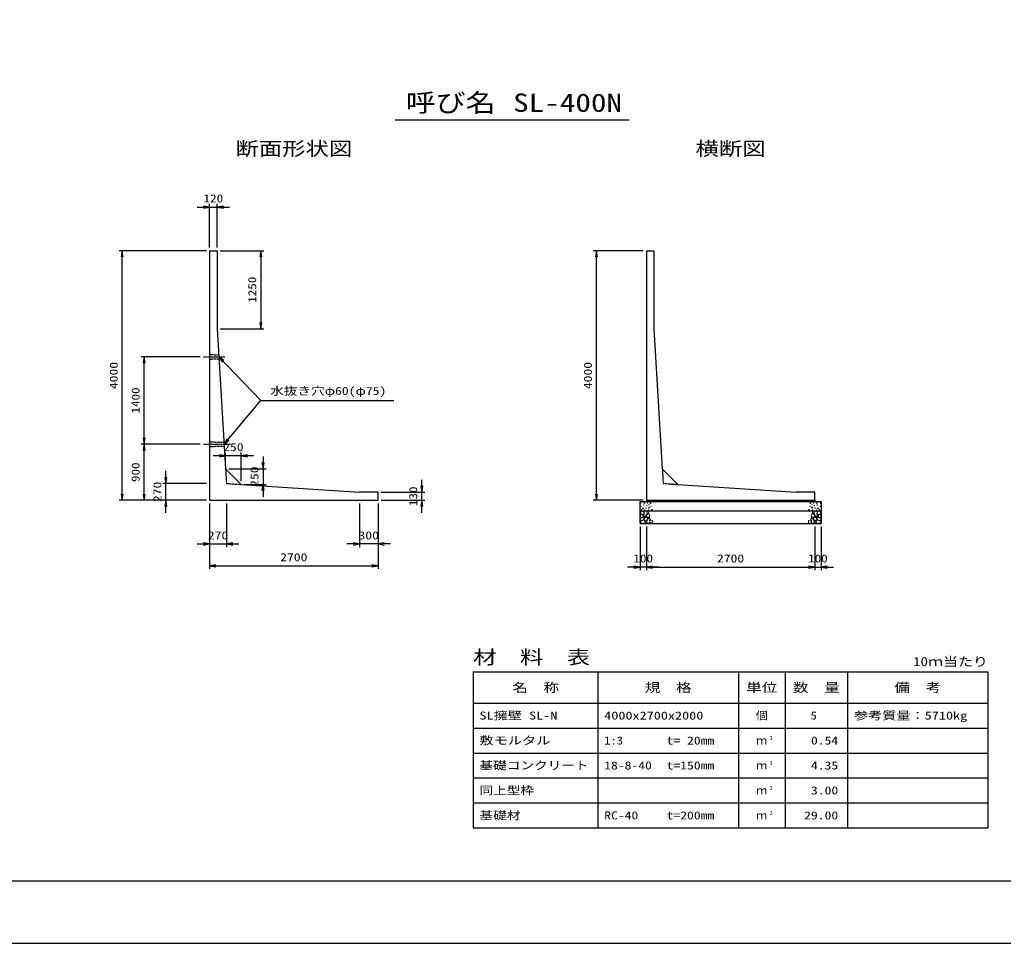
# Model space of a CAD drawing. Units: millimetres at full size. Extents: x 0 to 42050, y 0 to 29700.
# Drawn here: x 17355 to 33122, y 0 to 14803 of the extents above; entities that cross this region are included whole.
import ezdxf
from ezdxf.enums import TextEntityAlignment as Align

# ---------------------------------------------------------------- set-up
doc = ezdxf.new("R2010")
doc.units = ezdxf.units.MM
doc.linetypes.add('CHAIN', pattern=[18.5, 12, -1.5, 3.5, -1.5])
doc.linetypes.add('DASHED_SPACED', pattern=[12, 6, -6])
for name, color, linetype, lineweight in [('D-BMK', 2, 'CHAIN', 25), ('D-DCR-HCHn', 4, 'Continuous', 9), ('D-MTR-FRAM', 7, 'Continuous', 25), ('D-MTR-LINE', 7, 'Continuous', 25), ('D-STR-DIM', 7, 'Continuous', 25), ('D-STR-STRn', 1, 'Continuous', 25), ('D-STR-TXT', 7, 'Continuous', 25), ('D-TTL', 2, 'Continuous', 25), ('D-TTL-TXT', 7, 'Continuous', 25)]:
    doc.layers.add(name, color=color, linetype=linetype, lineweight=lineweight)
doc.layers.add('D-MTR', color=7, linetype='Continuous')
doc.layers.add('D-MTR-TXT', color=7, linetype='Continuous')
doc.styles.add('ＭＳ ゴシック', font='')
doc.styles.get('ＭＳ ゴシック').set_extended_font_data('MS Gothic')

# ---------------------------------------------------------------- blocks, each defined once
blk = doc.blocks.new('open_arrow')
at = {"color": 0, "linetype": 'Continuous', "lineweight": -2}
blk.add_lwpolyline([(7.5, 1.25), (0, 0), (7.5, -1.25)], dxfattribs=at)

msp = doc.modelspace()

# ---------------------------------------------------------------- linework, layer by layer
at = {"layer": 'D-BMK'}
for p, q in [((20300, 9400), (20647.218, 9400)), ((20300, 8000), (20731.895, 8000))]:
    msp.add_line(p, q, dxfattribs=at)
at = {"layer": 'D-DCR-HCHn'}
for points in [[(27307.281, 6863.808), (27300.346, 6843.005), (27309.592, 6829.136), (27332.707, 6826.824), (27348.488, 6833.599), (27341.952, 6849.939), (27346.575, 6859.185), (27337.33, 6868.431), (27323.461, 6873.053)], [(27351.155, 6787.009), (27368.277, 6812.692), (27366.137, 6819.112), (27342.594, 6825.533), (27321.192, 6823.393), (27306.21, 6810.551), (27304.07, 6795.57), (27306.21, 6780.588), (27323.332, 6776.308)], [(27359.716, 6733.503), (27374.698, 6739.924), (27378.978, 6761.326), (27370.417, 6776.308), (27355.435, 6780.588), (27336.173, 6778.448), (27314.771, 6769.887), (27304.07, 6757.045), (27304.07, 6742.064), (27310.49, 6733.503), (27336.173, 6735.643)], [(27351.198, 6921.594), (27330.395, 6926.217), (27311.904, 6916.971), (27309.592, 6896.168), (27314.215, 6879.988), (27337.33, 6873.053), (27353.51, 6873.053), (27360.444, 6884.611), (27360.444, 6910.037)], [(27369.69, 6923.906), (27362.756, 6903.102), (27365.067, 6879.988), (27348.887, 6854.562), (27369.69, 6843.005), (27392.805, 6854.562), (27406.673, 6873.053), (27411.296, 6903.102), (27406.673, 6919.283), (27392.805, 6926.217)], [(27374.313, 6843.005), (27362.756, 6833.759), (27367.379, 6826.824), (27383.559, 6826.824), (27390.493, 6829.136), (27395.116, 6838.382), (27388.182, 6845.316)], [(27411.082, 6787.009), (27421.783, 6812.692), (27413.222, 6823.393), (27387.539, 6823.393), (27376.838, 6819.112), (27366.137, 6804.131), (27366.137, 6791.289), (27376.838, 6774.167), (27389.679, 6772.027)], [(27408.985, 6868.431), (27397.427, 6840.693), (27406.673, 6829.136), (27434.411, 6829.136), (27445.968, 6833.759), (27457.525, 6849.939), (27457.525, 6863.808), (27445.968, 6882.299), (27432.099, 6884.611)], [(27447.466, 6735.643), (27453.886, 6754.905), (27451.746, 6776.308), (27466.728, 6799.85), (27447.466, 6810.551), (27426.063, 6799.85), (27413.222, 6782.728), (27408.941, 6754.905), (27413.222, 6739.924), (27426.063, 6733.503)], [(27413.608, 6919.283), (27413.608, 6891.545), (27425.165, 6884.611), (27436.722, 6891.545), (27439.034, 6907.725), (27436.722, 6921.594), (27420.542, 6926.217)], [(27443.185, 6810.551), (27453.886, 6819.112), (27449.606, 6825.533), (27434.624, 6825.533), (27428.204, 6823.393), (27423.923, 6814.832), (27430.344, 6808.411)], [(27464.588, 6737.783), (27483.85, 6733.503), (27500.972, 6742.064), (27503.112, 6761.326), (27498.831, 6776.308), (27477.429, 6782.728), (27462.447, 6782.728), (27456.027, 6772.027), (27456.027, 6748.484)], [(30035.412, 6737.783), (30016.15, 6733.503), (29999.028, 6742.064), (29996.888, 6761.326), (30001.169, 6776.308), (30022.571, 6782.728), (30037.553, 6782.728), (30043.973, 6772.027), (30043.973, 6748.484)], [(30052.534, 6735.643), (30046.114, 6754.905), (30048.254, 6776.308), (30033.272, 6799.85), (30052.534, 6810.551), (30073.937, 6799.85), (30086.778, 6782.728), (30091.059, 6754.905), (30086.778, 6739.924), (30073.937, 6733.503)], [(30091.015, 6868.431), (30102.573, 6840.693), (30093.327, 6829.136), (30065.589, 6829.136), (30054.032, 6833.759), (30042.475, 6849.939), (30042.475, 6863.808), (30054.032, 6882.299), (30067.901, 6884.611)], [(30056.815, 6810.551), (30046.114, 6819.112), (30050.394, 6825.533), (30065.376, 6825.533), (30071.796, 6823.393), (30076.077, 6814.832), (30069.656, 6808.411)], [(30086.392, 6919.283), (30086.392, 6891.545), (30074.835, 6884.611), (30063.278, 6891.545), (30060.966, 6907.725), (30063.278, 6921.594), (30079.458, 6926.217)], [(30088.918, 6787.009), (30078.217, 6812.692), (30086.778, 6823.393), (30112.461, 6823.393), (30123.162, 6819.112), (30133.863, 6804.131), (30133.863, 6791.289), (30123.162, 6774.167), (30110.321, 6772.027)], [(30130.31, 6923.906), (30137.244, 6903.102), (30134.933, 6879.988), (30151.113, 6854.562), (30130.31, 6843.005), (30107.195, 6854.562), (30093.327, 6873.053), (30088.704, 6903.102), (30093.327, 6919.283), (30107.195, 6926.217)], [(30125.687, 6843.005), (30137.244, 6833.759), (30132.621, 6826.824), (30116.441, 6826.824), (30109.507, 6829.136), (30104.884, 6838.382), (30111.818, 6845.316)], [(30140.284, 6733.503), (30125.302, 6739.924), (30121.022, 6761.326), (30129.583, 6776.308), (30144.565, 6780.588), (30163.827, 6778.448), (30185.229, 6769.887), (30195.93, 6757.045), (30195.93, 6742.064), (30189.51, 6733.503), (30163.827, 6735.643)], [(30148.845, 6787.009), (30131.723, 6812.692), (30133.863, 6819.112), (30157.406, 6825.533), (30178.808, 6823.393), (30193.79, 6810.551), (30195.93, 6795.57), (30193.79, 6780.588), (30176.668, 6776.308)], [(30148.802, 6921.594), (30169.605, 6926.217), (30188.096, 6916.971), (30190.408, 6896.168), (30185.785, 6879.988), (30162.67, 6873.053), (30146.49, 6873.053), (30139.556, 6884.611), (30139.556, 6910.037)], [(30192.719, 6863.808), (30199.654, 6843.005), (30190.408, 6829.136), (30167.293, 6826.824), (30151.512, 6833.599), (30158.048, 6849.939), (30153.425, 6859.185), (30162.67, 6868.431), (30176.539, 6873.053)], [(27406.801, 6739.924), (27406.801, 6765.606), (27396.1, 6772.027), (27385.399, 6765.606), (27383.259, 6750.625), (27385.399, 6737.783), (27400.381, 6733.503)], [(30093.199, 6739.924), (30093.199, 6765.606), (30103.9, 6772.027), (30114.601, 6765.606), (30116.741, 6750.625), (30114.601, 6737.783), (30099.619, 6733.503)]]:
    msp.add_lwpolyline(points, close=True, dxfattribs=at)
for centre, radius in [((27310.727, 7057.43), 3), ((27311.869, 7003.919), 3), ((27322.509, 6949.892), 3), ((27346.97, 6969.003), 7.5), ((27362.292, 7025.761), 3), ((27368.964, 7061.655), 7.5), ((27373.125, 6945.822), 3), ((27393.9, 6978.648), 3), ((27407.857, 7012.723), 3), ((27419.403, 7055.014), 3), ((27438.422, 6945.32), 3), ((27445.213, 6982.843), 7.5), ((27442.638, 7028.106), 3), ((27468.974, 7057.67), 7.5), ((27476.654, 7005.19), 3), ((27490.905, 6945.97), 7.5), ((30009.095, 6945.97), 7.5), ((30023.346, 7005.19), 3), ((30031.026, 7057.67), 7.5), ((30054.787, 6982.843), 7.5), ((30057.362, 7028.106), 3), ((30061.578, 6945.32), 3), ((30080.597, 7055.014), 3), ((30092.143, 7012.723), 3), ((30106.1, 6978.648), 3), ((30131.036, 7061.655), 7.5), ((30126.875, 6945.822), 3), ((30137.708, 7025.761), 3), ((30153.03, 6969.003), 7.5), ((30177.491, 6949.892), 3), ((30188.131, 7003.919), 3), ((30189.273, 7057.43), 3)]:
    msp.add_circle(centre, radius, dxfattribs=at)
at = {"layer": 'D-MTR-FRAM'}
for p, q in [((24625, 4350), (32875, 4350)), ((24625, 4350), (24625, 1850)), ((32875, 4350), (32875, 1850)), ((24625, 1850), (32875, 1850))]:
    msp.add_line(p, q, dxfattribs=at)
at = {"layer": 'D-MTR-LINE'}
for p, q in [((26625, 4350), (26625, 1850)), ((28875, 4350), (28875, 1850)), ((29625, 4350), (29625, 1850)), ((30625, 4350), (30625, 1850)), ((24625, 3850), (32875, 3850)), ((24625, 3450), (32875, 3450)), ((24625, 3050), (32875, 3050)), ((24625, 2650), (32875, 2650)), ((24625, 2250), (32875, 2250))]:
    msp.add_line(p, q, dxfattribs=at)
at = {"layer": 'D-STR-DIM'}
for p, q in [((20400, 11150), (20400, 11850)), ((20520, 11150), (20520, 11850)), ((20200, 11800), (20720, 11800)), ((20350, 11100), (18950, 11100)), ((19000, 7100), (19000, 11100)), ((20570, 11100), (21270, 11100)), ((21220, 11100), (21220, 9850)), ((27350, 11100), (26550, 11100)), ((26600, 7100), (26600, 11100)), ((20570, 9850), (21270, 9850)), ((20250, 9400), (19300, 9400)), ((19350, 8000), (19350, 9400)), ((20250, 8000), (19300, 8000)), ((20250, 8000), (19300, 8000)), ((19350, 7100), (19350, 8000)), ((21105.817, 7814.5), (20455.817, 7814.5)), ((20655.817, 7654.5), (20655.817, 7864.5)), ((20905.817, 7404.5), (20905.817, 7864.5)), ((21255.817, 7804.5), (21255.817, 7154.5)), ((19700, 6900), (19700, 7570)), ((20705.817, 7604.5), (21305.817, 7604.5)), ((23800, 6900), (23800, 7430)), ((20350, 7370), (19650, 7370)), ((20955.817, 7354.5), (21305.817, 7354.5)), ((20350, 7100), (18950, 7100)), ((20350, 7100), (19300, 7100)), ((20350, 7100), (19650, 7100)), ((23150, 7230), (23850, 7230)), ((23150, 7100), (23850, 7100)), ((27350, 7100), (26550, 7100)), ((20400, 7050), (20400, 6350)), ((20400, 7050), (20400, 6000)), ((20670, 7050), (20670, 6350)), ((22800, 7050), (22800, 6350)), ((23100, 7050), (23100, 6000)), ((23100, 7050), (23100, 6350)), ((27300, 6680), (27300, 5980)), ((27400, 6680), (27400, 5980)), ((27400, 6680), (27400, 5980)), ((30100, 6680), (30100, 5980)), ((30100, 6680), (30100, 5980)), ((30200, 6680), (30200, 5980)), ((20200, 6400), (20870, 6400)), ((23300, 6400), (22600, 6400)), ((20400, 6050), (23100, 6050)), ((27600, 6030), (27100, 6030)), ((27400, 6030), (30100, 6030)), ((29900, 6030), (30400, 6030))]:
    msp.add_line(p, q, dxfattribs=at)
at = {"layer": 'D-STR-STRn'}
for p, q in [((20400, 11100), (20520, 11100)), ((20400, 11100), (20400, 7100)), ((20520, 11100), (20520, 9850)), ((27400, 11100), (27520, 11100)), ((27400, 11100), (27400, 7100)), ((27520, 11100), (27520, 9850)), ((20520, 9850), (20655.817, 7604.5)), ((27520, 9850), (27655.817, 7604.5)), ((20905.817, 7354.5), (20655.817, 7604.5)), ((27905.817, 7354.5), (27655.817, 7604.5)), ((20905.817, 7354.5), (22800, 7230)), ((27905.817, 7354.5), (29800, 7230)), ((20400, 7100), (23100, 7100)), ((23100, 7230), (22800, 7230)), ((23100, 7100), (23100, 7230)), ((27400, 7100), (30100, 7100)), ((27400, 7100), (27400, 7080)), ((30100, 7230), (29800, 7230)), ((30100, 7100), (30100, 7230)), ((30100, 7100), (30100, 7080)), ((27300, 7080), (30200, 7080)), ((27300, 6730), (27300, 7080)), ((30200, 7080), (30200, 6730)), ((27300, 6930), (30200, 6930)), ((27300, 6730), (30200, 6730))]:
    msp.add_line(p, q, dxfattribs=at)
at = {"layer": 'D-STR-STRn', "linetype": 'DASHED_SPACED'}
for p, q in [((20400, 9437.5), (20545.403, 9430)), ((20400, 9362.5), (20549.032, 9370)), ((20400, 8037.5), (20630.081, 8030)), ((20400, 7962.5), (20633.71, 7970))]:
    msp.add_line(p, q, dxfattribs=at)
at = {"layer": 'D-STR-STRn', "color": 2, "linetype": 'DASHED_SPACED'}
for p, q in [((20655.817, 7604.5), (20670, 7370)), ((27655.817, 7604.5), (27670, 7370)), ((20670, 7370), (20905.817, 7354.5)), ((27670, 7370), (27905.817, 7354.5))]:
    msp.add_line(p, q, dxfattribs=at)
at = {"layer": 'D-STR-TXT'}
msp.add_line((20631.895, 8000), (21220, 8700), dxfattribs=at)
msp.add_lwpolyline([(20547.218, 9400), (21220, 8700), (21320, 8700), (23352.741, 8700)], dxfattribs=at)
at = {"layer": 'D-TTL'}
for points in [[(0, 0), (42050, 0), (42050, 29700), (0, 29700)], [(1000, 1000), (41050, 1000), (41050, 28700), (1000, 28700)]]:
    msp.add_lwpolyline(points, close=True, dxfattribs=at)
at = {"layer": 'D-TTL-TXT'}
msp.add_line((23375, 13200), (27125, 13200), dxfattribs=at)

# ---------------------------------------------------------------- block references
at = {"layer": 'D-STR-DIM', "xscale": 13.3, "yscale": 13.3}
for p, rotation in [((20400, 11800), 180), ((19000, 11100), 270), ((21220, 11100), 270), ((26600, 11100), 270), ((21220, 9850), 90), ((19350, 9400), 270), ((19350, 8000), 90), ((19350, 8000), 270), ((20655.817, 7814.5), 180), ((21255.817, 7604.5), 90), ((19700, 7370), 90), ((21255.817, 7354.5), 270), ((23800, 7230), 90), ((19000, 7100), 90), ((19350, 7100), 90), ((19700, 7100), 270), ((23800, 7100), 270), ((26600, 7100), 90), ((20400, 6400), 180), ((22800, 6400), 180), ((23100, 6050), 180), ((27300, 6030), 180), ((30100, 6030), 180), ((30100, 6030), 180)]:
    msp.add_blockref('open_arrow', p, dxfattribs=dict(at, rotation=rotation))
for p in [(20520, 11800), (20905.817, 7814.5), (20670, 6400), (23100, 6400), (20400, 6050), (27400, 6030), (27400, 6030), (30200, 6030)]:
    msp.add_blockref('open_arrow', p, dxfattribs=at)
at = {"layer": 'D-STR-TXT', "xscale": 13.3, "yscale": 13.3}
for p, rotation in [((20547.218, 9400), 313.9), ((20631.895, 8000), 50)]:
    msp.add_blockref('open_arrow', p, dxfattribs=dict(at, rotation=rotation))

# ---------------------------------------------------------------- texts
at = {"layer": 'D-MTR', "style": 'ＭＳ ゴシック', "width": 1.25}
msp.add_text('材\u3000料\u3000表', height=219.9, dxfattribs=at).set_placement((24625, 4410), align=Align.BOTTOM_LEFT)
at = {"layer": 'D-MTR', "style": 'ＭＳ ゴシック', "width": 1.2}
msp.add_text('10ｍ当たり', height=146.6, dxfattribs=at).set_placement((32875, 4398.333), align=Align.BOTTOM_RIGHT)
at = {"layer": 'D-MTR-TXT', "style": 'ＭＳ ゴシック'}
for s, height, width, p in [('名\u3000称', 146.6, 1.25, (25625, 4100)), ('規\u3000格', 146.6, 1.25, (27750, 4100)), ('単位', 146.6, 1.25, (29250, 4100)), ('数\u3000量', 146.6, 1.25, (30125, 4100)), ('備\u3000考', 146.6, 1.25, (31750, 4100)), ('個', 128.3, 1.1, (29250, 3650))]:
    msp.add_text(s, height=height, dxfattribs=dict(at, width=width)).set_placement(p, align=Align.MIDDLE_CENTER)
for s, width, p in [('SL擁壁 SL-N', 1.3, (24725, 3650)), ('4000x2700x2000', 1.3, (26725, 3650)), ('参考質量：5710kg', 1.3, (30725, 3650)), ('敷モルタル', 1.3, (24725, 3250)), ('1:3', 1.15, (26725, 3250)), ('t= 20mm', 1.25, (27725, 3250)), ('基礎コンクリート', 1.25, (24725, 2850)), ('18-8-40', 1.25, (26725, 2850)), ('t=150mm', 1.25, (27725, 2850)), ('同上型枠', 1.25, (24725, 2450)), ('基礎材', 1.25, (24725, 2050)), ('RC-40', 1.25, (26725, 2050)), ('t=200mm', 1.25, (27725, 2050))]:
    msp.add_text(s, height=128.3, dxfattribs=dict(at, width=width)).set_placement(p, align=Align.MIDDLE_LEFT)
for s, width, p in [('5', 1.15, (30133.883, 3650)), ('0.54', 1.25, (30475, 3250)), ('4.35', 1.25, (30475, 2850)), ('3.00', 1.25, (30475, 2450)), ('29.00', 1.25, (30475, 2050))]:
    msp.add_text(s, height=128.3, dxfattribs=dict(at, width=width)).set_placement(p, align=Align.MIDDLE_RIGHT)
at = {"layer": 'D-MTR-TXT', "style": 'ＭＳ ゴシック', "width": 1.15}
for s, p in [('3', (29375, 3238.333)), ('3', (29375, 2838.333)), ('2', (29375, 2438.333)), ('2', (29375, 2038.333))]:
    msp.add_text(s, height=64.15, dxfattribs=at).set_placement(p, align=Align.BOTTOM_LEFT)
at = {"layer": 'D-MTR-TXT', "style": 'ＭＳ ゴシック'}
for p in [(29250, 3250), (29250, 2850), (29250, 2450), (29250, 2050)]:
    msp.add_text('ｍ', height=128.3, dxfattribs=at).set_placement(p, align=Align.MIDDLE_CENTER)
at = {"layer": 'D-STR-DIM', "style": 'ＭＳ ゴシック'}
for s, width, p in [('120', 1.2, (20460, 11937.5)), ('250', 1.25, (20780.817, 7952)), ('270', 1.25, (20535, 6537.5)), ('300', 1.25, (22950, 6537.5)), ('2700', 1.25, (21750, 6187.5)), ('100', 1.2, (27350, 6167.5)), ('2700', 1.25, (28750, 6167.5)), ('100', 1.2, (30150, 6167.5))]:
    msp.add_text(s, height=128.3, dxfattribs=dict(at, width=width)).set_placement(p, align=Align.MIDDLE_CENTER)
for s, width, p in [('1250', 1.2, (21082.5, 10475)), ('4000', 1.25, (18862.5, 9100)), ('4000', 1.25, (26462.5, 9100)), ('1400', 1.2, (19212.5, 8700)), ('900', 1.2, (19212.5, 7550)), ('250', 1.25, (21118.317, 7479.5)), ('270', 1.25, (19562.5, 7235)), ('130', 1.2, (23662.5, 7165))]:
    msp.add_text(s, height=128.3, rotation=90, dxfattribs=dict(at, width=width)).set_placement(p, align=Align.MIDDLE_CENTER)
at = {"layer": 'D-STR-TXT', "style": 'ＭＳ ゴシック', "width": 1.25}
msp.add_text('水抜き穴φ60(φ75)', height=128.3, dxfattribs=at).set_placement((21370, 8750), align=Align.BOTTOM_LEFT)
at = {"layer": 'D-TTL-TXT', "style": 'ＭＳ ゴシック'}
for s, height, width, p in [('呼び名', 293.3, 1.2, (24262.5, 13237.5)), ('SL-400N', 293.3, 1.25, (26137.5, 13237.5)), ('断面形状図', 219.9, 1.25, (21750, 12560)), ('横断図', 219.9, 1.25, (28750, 12560))]:
    msp.add_text(s, height=height, dxfattribs=dict(at, width=width)).set_placement(p, align=Align.BOTTOM_CENTER)

doc.saveas('drawing.dxf')
